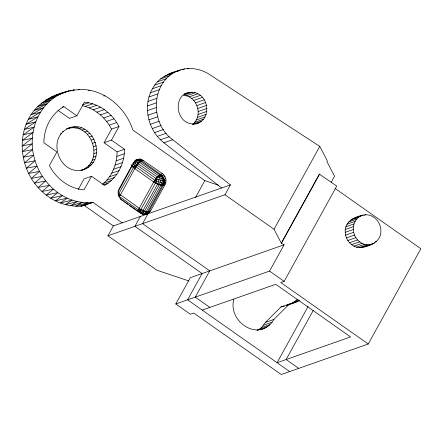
<?xml version="1.0" encoding="UTF-8"?>
<svg xmlns="http://www.w3.org/2000/svg" width="443" height="443" viewBox="0 0 443 443"><rect width="100%" height="100%" fill="white"/><g stroke="black" fill="none" stroke-linecap="round" stroke-linejoin="round"><path stroke-width="0.66" d="M221.638 187.97L163.904 142.773C146.827 129.638 141.782 102.765 154.745 85.111C161.584 75.321 173.595 71.694 184.587 68.914C193.187 67.519 202.124 69.712 209.406 74.413L319.774 146.406L327.366 160.975L326.978 161.673L334.57 176.248L331.27 182.217M188.818 280.928L157.01 270.269L107.926 235.781L224.966 194.754L230.404 184.897L172.67 139.7C148.942 122.855 150.731 78.965 180.495 69.872M81.008 170.428C105.711 161.961 91.551 120.551 66.849 128.824M81.495 170.278C110.246 163.234 93.567 116.193 66.777 128.808M140.42 213.271L142.79 210.901L157.841 183.635L158.976 179.659L159.729 174.747L162.409 173.628C165.782 176.043 167.044 180.932 165.073 184.62L150.565 210.907L147.907 213.598L145.055 214.628L147.907 213.598M201.454 121.172L192.683 124.245C203.453 115.889 197.196 96.236 183.684 95.345L192.456 92.271C210.768 93.683 212.153 123.824 192.605 124.35M345.213 232.304C344.194 220.941 356.432 215.774 365.774 214.739C374.501 214.545 381.362 223.128 380.88 231.528C380.72 242.626 368.343 247.133 359.007 247.631C351.338 247 345.496 239.779 345.213 232.304L353.309 229.463C352.938 223.178 356.881 216.61 363.199 215.088M102.477 184.282C112.062 176.513 117.03 164.054 117.09 151.877L104.061 142.718L111.57 129.112L118.99 126.51C112.312 113.458 99.215 103.396 84.38 102.189L76.872 115.795L69.451 118.397L58.05 110.385M78.228 189.51L84.109 178.861L91.529 176.259L104.559 185.412C117.323 178.291 124.555 163.639 124.511 149.274L111.475 140.115L104.061 142.718M141.007 213.548L143.958 214.456L146.351 211.494L160.859 185.207C162.066 182.256 163.655 178.828 162.227 175.589L141.849 160.953L138.216 159.624L136.095 159.823L138.089 163.655L157.276 176.978L156.086 183.203C158.638 184.936 162.138 186.132 165.073 184.62M143.958 214.456L145.647 214.307L147.79 211.649L162.299 185.368C164.242 183.441 162.465 178.944 165.798 178.679M150.565 210.907L148.881 211.494L147.724 213.044C144.18 214.318 141.007 212.036 138.388 209.916L119.51 196.653L135.458 167.41L133.066 163.102L136.638 161.008L138.653 160.599L140.852 161.485L159.729 174.747L162.227 175.589C164.447 178.224 165.001 182.134 163.389 185.213L148.881 211.494L147.724 213.044L145.647 214.307L149.413 212.452M162.409 173.628L141.782 159.441L139.899 159.031L134.318 161.025L136.234 164.602L135.901 166.967L134.844 168.705L153.721 181.973L157.32 184.022M233.777 299.296C227.663 322.482 260.174 343.076 273.896 319.431L289.412 303.998L293.443 303.067L299.817 300.459M117.971 192.024L132.313 165.693L135.386 163.079L143.532 160.36M131.383 165.233L133.044 167.011L136.234 164.602L156.955 179.16L164.359 181.331L164.015 179.448L162.791 178.861L163.384 177.311L165.067 176.718M163.389 185.213L164.115 183.358L163.788 181.453M164.015 179.448L163.384 177.311L161.252 176.48L159.729 174.747L155.986 178.529L153.721 181.973L139.213 208.254L137.851 211.383L129.522 205.53M118.037 193.015L139.213 208.254L138.388 209.916L138.814 212.014L139.888 212.85M91.529 176.259L84.015 189.864C69.18 188.657 56.084 178.595 49.406 165.544L56.92 151.938L43.89 142.779C43.84 128.415 51.078 113.762 63.842 106.641L76.872 115.795M111.475 140.115L118.99 126.51M118.082 194.948L134.511 165.748L154.779 180.229C157.553 182.04 161.224 181.868 163.888 183.956L162.299 185.368L155.465 183.075L154.552 180.827L154.779 180.229L156.955 179.16M107.926 235.781L113.369 225.924L230.404 184.897M140.353 216.466L134.91 226.323L202.113 273.547L187.605 299.828L289.667 371.55M148.006 213.781L142.563 223.637L209.766 270.861L195.258 297.148L209.855 307.403M195.518 197.5L204.827 180.633L218.405 185.185M335.08 188.447L420.85 248.722L368.255 344.001L281.233 374.507L193.768 313.046L190.396 314.225L175.799 303.964L190.307 277.683L284.074 244.813L281.277 243.124L274.045 229.241L224.966 194.754M274.045 229.241L319.774 146.406M281.277 243.124L319.364 174.127L336.758 186.077L284.162 281.355L280.79 282.54L368.255 344.001M281.538 243.035L319.625 174.038M175.799 303.964L269.56 271.099L284.074 244.813M308.118 306.484L277.08 362.706L350.607 336.935L275.729 284.312L202.202 310.089M313.207 310.477L286.128 359.533L298.709 368.377M132.152 166.335L133.332 167.52L135.458 167.41L138.089 163.655L140.852 161.485L140.093 160.034L136.239 160.2M257.748 330.251L261.42 327.604L265.468 322.388L280.978 306.955L289.412 303.998M68.936 128.055C45.834 137.419 59.135 176.297 83.118 169.713M153.721 181.973L154.552 180.827L156.501 181.198L140.021 211.051L138.814 212.014M155.986 178.529L158.55 175.688L161.252 176.48L162.227 175.589L163.916 174.996M137.114 165.261L139.672 162.426L138.216 159.624L136.095 159.823M142.175 214.102L144.651 211.034L159.159 184.753C160.731 181.575 162.016 177.698 160.726 174.221M288.908 304.634L292.624 302.807L297.513 299.424M136.234 164.602L138.089 163.655M204.827 180.633L132.894 130.087C126.089 109.044 107.145 91.485 84.646 89.569C62.956 89.121 38.375 98.977 28.335 119.377C18.019 139.556 21.131 165.101 34.488 183.136C41.049 191.969 49.987 199.073 60.298 202.999C65.243 204.793 70.415 205.879 75.67 206.161C82.099 207.651 86.573 201.2 92.997 202.368L122.141 222.851M192.456 92.271C171.856 91.568 174.725 124.599 193.857 123.913M364.135 246.939L374.562 242.969M139.899 159.031L136.267 159.818L133.614 162.509L119.101 188.796C117.135 192.483 118.397 197.373 121.77 199.787L140.647 213.055L142.397 213.975L146.157 214.257L145.033 214.65M72.364 90.522L74.258 89.829L70.299 91.02M59.733 94.193L69.191 90.809L54.838 95.649L62.374 93.401M286.311 305.559L288.26 304.867M61.987 107.289L63.842 106.641M167.792 74.43L176.563 71.356M177.073 71.55L178.95 70.891M182.084 69.795L184.587 68.914M82.37 104.93L88.55 102.759M164.082 76.417L172.848 73.344M187.539 68.931L188.79 68.493M160.637 78.887L169.409 75.814M82.309 105.661L85.255 106.398L92.676 103.795M157.514 81.794L166.28 78.721M85.255 106.398L89.287 107.887L96.707 105.284M154.745 85.111L163.517 82.038M152.381 88.783L161.147 85.709M89.287 107.887L93.191 109.814L100.611 107.217M150.443 92.759L159.214 89.685M93.191 109.814L96.912 112.162L104.332 109.559M148.964 96.989L157.73 93.916M96.912 112.162L100.417 114.898L107.837 112.295M69.285 128.121L71.987 127.174M72.458 127.794L75.16 126.848M147.962 101.419L156.728 98.346M62.446 131.748L63.526 131.372M100.417 114.898L103.668 117.993L111.088 115.39M75.675 128.038L78.372 127.091M60.22 134.107L61.3 133.725M78.848 128.835L81.545 127.889M147.453 105.977L156.218 102.903M184.554 93.877L187.057 93.002M103.668 117.993L106.63 121.421L114.05 118.818M81.9 130.17L84.596 129.223M184.072 94.326L189.709 92.354M186.437 95.838L195.208 92.764M84.746 132.008L87.443 131.062M147.436 110.612L156.207 107.538M189.089 96.884L197.855 93.811M106.63 121.421L109.277 125.142L116.697 122.539M87.315 134.301L90.012 133.354M191.542 98.446L200.314 95.367M147.923 115.246L156.695 112.173M89.541 136.992L92.244 136.045M193.713 100.461L202.484 97.388M195.524 102.87L204.295 99.797M91.369 140.005L94.071 139.058M148.903 119.831L157.669 116.758M196.908 105.572L205.674 102.499M92.753 143.266L95.45 142.319M150.36 124.295L159.126 121.221M197.811 108.48L206.582 105.406M93.65 146.694L96.347 145.747M198.204 111.486L206.975 108.408M152.27 128.575L161.042 125.502M94.038 150.194L96.735 149.247M198.076 114.477L206.848 111.403M93.91 153.677L96.607 152.73M197.428 117.345L206.194 114.272M154.618 132.618L163.389 129.544M196.282 119.992L205.048 116.919M93.268 157.055L95.965 156.113M194.682 122.318L203.448 119.245M157.365 136.366L166.136 133.293M196 123.719L199.129 122.622M92.133 160.239L94.83 159.297M117.09 151.877L124.511 149.274M90.527 163.151L93.224 162.204M160.477 139.767L169.243 136.693M88.495 165.704L91.192 164.757M116.852 156.396L124.273 153.793M86.092 167.842L88.788 166.9M83.373 169.508L86.075 168.561M163.904 142.773L172.67 139.7M116.188 160.831L123.608 158.229M115.097 165.134L122.517 162.537M136.333 159.751L138.022 159.159M113.596 169.265L121.017 166.662M141.782 159.441L138.653 160.599L141.849 160.953M111.702 173.169L119.123 170.566M109.432 176.812L116.852 174.21M106.807 180.151L114.228 177.549M103.861 183.153L111.282 180.55M103.103 184.919L108.048 183.18M164.359 181.331L166.047 180.744M165.798 182.771L163.102 183.408L162.005 185.191L160.859 185.207M352.667 218.803L360.763 215.962M364.528 215.176L365.774 214.739M350.463 220.177L358.559 217.341M348.563 222.004L356.659 219.169M347.046 224.219L355.136 221.378M345.955 226.733L354.051 223.892M345.341 229.457L353.431 226.622M345.59 235.155L353.686 232.315L353.309 229.463M346.448 237.913L354.544 235.078C357.152 241.878 365.082 246.69 372.231 244.104M347.766 240.488L355.856 237.647M349.483 242.77L357.579 239.934M351.548 244.691L359.638 241.85M353.879 246.175L361.975 243.334M356.399 247.166L364.489 244.326M375.376 241.795L376.622 241.357M359.007 247.631L367.103 244.796M361.621 247.554L369.717 244.719M296.123 300.559L298.067 299.878M292.624 302.807L299.114 300.531M287.607 305.111L297.342 301.677M265.468 322.388L273.896 319.431M263.635 325.173L272.063 322.222M261.42 327.604L269.853 324.653M256.984 330.301L258.28 329.847M258.873 329.625L267.306 326.668M259.947 329.819L264.488 328.23M80.825 206.1L92.997 202.368L84.225 205.441L80.825 206.1L84.646 205.63M78.095 89.763L79.43 89.414M171.723 72.945L174.647 72.264M280.978 306.955L284.34 306.179M118.824 193.807L119.2 195.23L120.335 194.992M88.517 90.56L89.863 90.3M86.08 205.137L84.225 205.441L113.369 225.924M148.881 211.494C145.143 212.939 142.009 210.386 139.213 208.254M355.103 217.923L357.036 217.663M103.623 95.932L104.952 95.81M160.903 184.665L159.159 184.753L157.841 183.635M142.79 210.901L147.314 211.798L146.622 213.266L148.051 212.64L147.79 211.649L146.351 211.494M137.269 162.182L139.672 162.426L158.55 175.688L159.369 177.715L162.791 178.861M157.415 177.233L159.369 177.715M142.812 210.309L141.395 209.816L140.021 211.051L138.714 209.511L140.957 209.362L145.852 211.931M118.613 196.083L119.51 196.653L119.2 195.23M269.56 271.099L284.162 281.355M120.086 198.896L123.414 201.238M124.527 202.019L127.855 204.361M134.844 168.705L133.332 167.52L131.748 164.641M109.277 125.142L111.57 129.112M353.686 232.315L354.544 235.078M32.394 138.15C29.736 169.675 55.021 202.661 87.808 202.656L75.67 206.161L82.586 202.373L70.492 205.663L77.381 201.515L65.348 204.605L72.248 200.103L60.298 202.999L67.231 198.137L55.381 200.867L62.385 195.645L50.652 198.22L57.762 192.655L46.15 195.092L53.404 189.189L41.93 191.509L49.361 185.29L38.032 187.511L45.668 180.993L34.488 183.136L42.367 176.342L31.337 178.429L39.488 171.38L28.612 173.434L37.057 166.164L26.342 168.202L35.108 160.748L24.542 162.786L33.657 155.183L23.235 157.237L32.716 149.518L22.438 151.611L32.289 143.825L22.15 145.969L32.394 138.15C33.424 118.574 45.513 99.287 64.274 92.354L50.131 97.637L59.556 94.437L45.662 100.146L55.087 97.045L41.476 103.141L50.917 100.146L37.611 106.597L47.08 103.712L34.111 110.484L43.619 107.704L31.01 114.759L40.568 112.09L28.335 119.377L37.96 116.814L26.115 124.3L35.822 121.836L24.371 129.467L34.166 127.102L23.119 134.838L33.026 132.557L22.377 140.359L32.394 138.15"/></g></svg>
